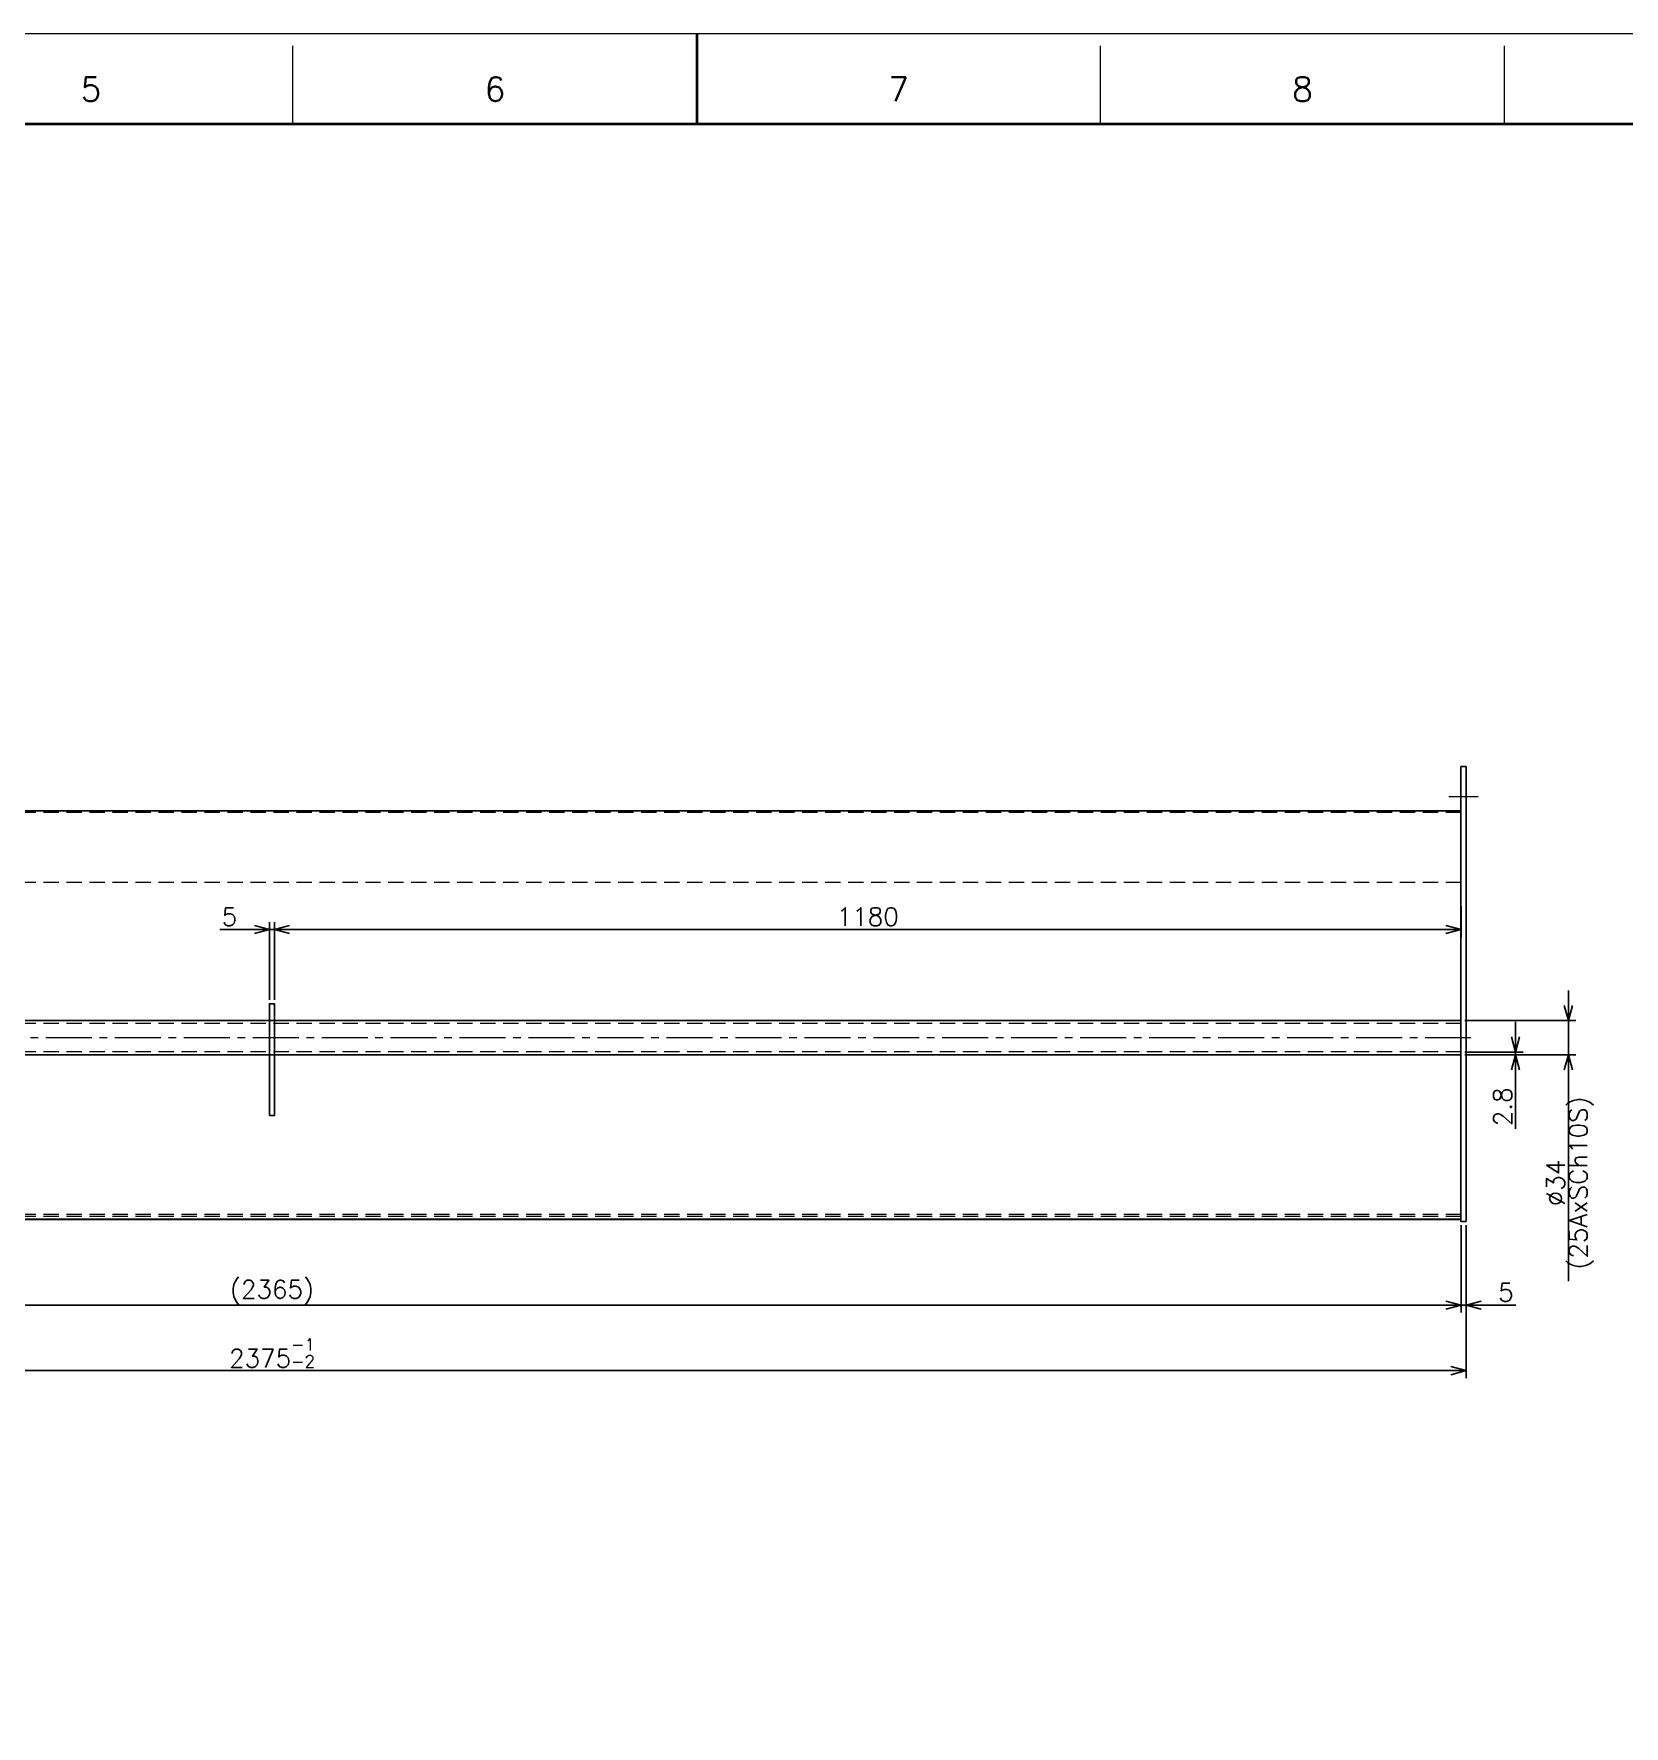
# Model space of a CAD drawing. Header units: millimetres. Extents: x 0 to 4969, y -29 to 3498.
# Drawn here: x 1903 to 3485, y 1814 to 3498 of the extents above; entities that cross this region are included whole.
import ezdxf
from ezdxf.enums import TextEntityAlignment as Align

# ---------------------------------------------------------------- set-up
doc = ezdxf.new("R2010")
doc.units = ezdxf.units.MM
doc.header["$LTSCALE"] = 2.4
doc.header["$PDMODE"] = 99
doc.header["$PDSIZE"] = 1
doc.linetypes.add('CENTER2', pattern=[28.575, 19.05, -3.175, 3.175, -3.175])
doc.linetypes.add('HIDDEN', pattern=[9.525, 6.35, -3.175])
for name, color, linetype, lineweight in [('04_HIDDEN', 2, 'HIDDEN', 13), ('05_CENTER', 4, 'CENTER2', 13), ('08_DIM', 3, 'Continuous', 13), ('90_FRAME', 5, 'Continuous', 35)]:
    doc.layers.add(name, color=color, linetype=linetype, lineweight=lineweight)
doc.layers.add('91_BLANK', color=5, linetype='Continuous', lineweight=0, plot=False)
doc.styles.add('KSS_TXT', font='txt.shx', dxfattribs={"bigfont": 'extfont2.shx'})
doc.dimstyles.new('KSS_DIM', dxfattribs={"dimscale": 6, "dimtxt": 3, "dimasz": 2.5, "dimexe": 1.25, "dimexo": 0.625, "dimtad": 1, "dimdsep": 46, "dimtxsty": 'KSS_TXT', "dimblk": 'OPEN30', "dimcen": 0, "dimazin": 2, "dimtfac": 0.75, "dimtmove": 0, "dimatfit": 3, "dimldrblk": 'OPEN30', "dimfxl": 1.25, "dimtolj": 1, "dimarcsym": 0})

# ---------------------------------------------------------------- blocks, each defined once
blk = doc.blocks.new('_Open30')
at = {"color": 0, "linetype": 'ByBlock', "lineweight": -2}
for p, q in [((-1, 0.27), (0, 0)), ((0, 0), (-1, -0.27)), ((0, 0), (-1, 0))]:
    blk.add_line(p, q, dxfattribs=at)
blk = doc.blocks.new('*D170')
at = {"layer": '08_DIM', "color": 0, "lineweight": -2, "transparency": 16777216}
for p, q in [((3322.3, 2312.2), (3322.3, 2225.3)), ((3327.3, 2312.2), (3327.3, 2225.3)), ((3307.3, 2232.8), (3292.3, 2232.8)), ((3322.3, 2232.8), (3327.3, 2232.8)), ((3342.3, 2232.8), (3376.8, 2232.8))]:
    blk.add_line(p, q, dxfattribs=at)
at = {"layer": 'Defpoints', "color": 0, "transparency": 16777216}
for p in [(3322.3, 2315.9), (3327.3, 2315.9), (3327.3, 2232.8)]:
    blk.add_point(p, dxfattribs=at)
at = {"layer": '08_DIM', "color": 0, "lineweight": -2, "transparency": 16777216, "xscale": 15, "yscale": 15, "zscale": 15}
blk.add_blockref('_Open30', (3322.3, 2232.8), dxfattribs=at)
at = {"layer": '08_DIM', "color": 0, "lineweight": -2, "transparency": 16777216, "xscale": 15, "yscale": 15, "zscale": 15, "rotation": 180}
blk.add_blockref('_Open30', (3327.3, 2232.8), dxfattribs=at)
at = {"layer": '08_DIM', "color": 0, "transparency": 16777216, "insert": (3367, 2245.5), "char_height": 18, "attachment_point": 5, "style": 'KSS_TXT'}
blk.add_mtext('\\A1;5', dxfattribs=at)
blk = doc.blocks.new('*D171')
at = {"layer": '08_DIM', "color": 0, "lineweight": -2, "transparency": 16777216}
for p, q in [((957.3, 2312.2), (957.3, 2225.3)), ((3322.3, 2312.2), (3322.3, 2225.3)), ((3307.3, 2232.8), (972.3, 2232.8))]:
    blk.add_line(p, q, dxfattribs=at)
at = {"layer": 'Defpoints', "color": 0, "transparency": 16777216}
for p in [(957.3, 2315.9), (3322.3, 2315.9), (957.3, 2232.8)]:
    blk.add_point(p, dxfattribs=at)
at = {"layer": '08_DIM', "color": 0, "lineweight": -2, "transparency": 16777216, "xscale": 15, "yscale": 15, "zscale": 15, "rotation": 180}
blk.add_blockref('_Open30', (957.3, 2232.8), dxfattribs=at)
at = {"layer": '08_DIM', "color": 0, "lineweight": -2, "transparency": 16777216, "xscale": 15, "yscale": 15, "zscale": 15}
blk.add_blockref('_Open30', (3322.3, 2232.8), dxfattribs=at)
at = {"layer": '08_DIM', "color": 0, "transparency": 16777216, "insert": (2139.8, 2245.5), "char_height": 18, "attachment_point": 5, "style": 'KSS_TXT'}
blk.add_mtext('\\A1;(2365)', dxfattribs=at)
blk = doc.blocks.new('*D172')
at = {"layer": '08_DIM', "color": 0, "lineweight": -2, "transparency": 16777216}
for p, q in [((952.3, 2312.2), (952.3, 2160.1)), ((3327.3, 2312.2), (3327.3, 2160.1)), ((3312.3, 2167.6), (967.3, 2167.6))]:
    blk.add_line(p, q, dxfattribs=at)
at = {"layer": 'Defpoints', "color": 0, "transparency": 16777216}
for p in [(952.3, 2315.9), (3327.3, 2315.9), (952.3, 2167.6)]:
    blk.add_point(p, dxfattribs=at)
at = {"layer": '08_DIM', "color": 0, "lineweight": -2, "transparency": 16777216, "xscale": 15, "yscale": 15, "zscale": 15, "rotation": 180}
blk.add_blockref('_Open30', (952.3, 2167.6), dxfattribs=at)
at = {"layer": '08_DIM', "color": 0, "lineweight": -2, "transparency": 16777216, "xscale": 15, "yscale": 15, "zscale": 15}
blk.add_blockref('_Open30', (3327.3, 2167.6), dxfattribs=at)
at = {"layer": '08_DIM', "color": 0, "transparency": 16777216, "insert": (2139.8, 2185.3), "char_height": 18, "attachment_point": 5, "style": 'KSS_TXT'}
blk.add_mtext('2375{\\H12.000000;\\S-1^ -2;}', dxfattribs=at)
blk = doc.blocks.new('*D174')
at = {"layer": '08_DIM', "color": 0, "lineweight": -2, "transparency": 16777216}
for p, q in [((2137.3, 2536.4), (2137.3, 2613.9)), ((2142.3, 2536.4), (2142.3, 2613.9)), ((2122.3, 2606.4), (2087.8, 2606.4)), ((2142.3, 2606.4), (2137.3, 2606.4)), ((2157.3, 2606.4), (2172.3, 2606.4))]:
    blk.add_line(p, q, dxfattribs=at)
at = {"layer": 'Defpoints', "color": 0, "transparency": 16777216}
for p in [(2137.3, 2606.4), (2137.3, 2532.6), (2142.3, 2532.6)]:
    blk.add_point(p, dxfattribs=at)
at = {"layer": '08_DIM', "color": 0, "lineweight": -2, "transparency": 16777216, "xscale": 15, "yscale": 15, "zscale": 15}
blk.add_blockref('_Open30', (2137.3, 2606.4), dxfattribs=at)
at = {"layer": '08_DIM', "color": 0, "lineweight": -2, "transparency": 16777216, "xscale": 15, "yscale": 15, "zscale": 15, "rotation": 180}
blk.add_blockref('_Open30', (2142.3, 2606.4), dxfattribs=at)
at = {"layer": '08_DIM', "color": 0, "transparency": 16777216, "insert": (2097.5, 2619.2), "char_height": 18, "attachment_point": 5, "style": 'KSS_TXT'}
blk.add_mtext('\\A1;5', dxfattribs=at)
blk = doc.blocks.new('*D175')
at = {"layer": '08_DIM', "color": 0, "lineweight": -2, "transparency": 16777216}
for p, q in [((3322.3, 2629.4), (3322.3, 2598.9)), ((2142.3, 2536.4), (2142.3, 2613.9)), ((2157.3, 2606.4), (3307.3, 2606.4))]:
    blk.add_line(p, q, dxfattribs=at)
at = {"layer": 'Defpoints', "color": 0, "transparency": 16777216}
for p in [(3322.3, 2633.2), (3322.3, 2606.4), (2142.3, 2532.6)]:
    blk.add_point(p, dxfattribs=at)
at = {"layer": '08_DIM', "color": 0, "lineweight": -2, "transparency": 16777216, "xscale": 15, "yscale": 15, "zscale": 15, "rotation": 180}
blk.add_blockref('_Open30', (2142.3, 2606.4), dxfattribs=at)
at = {"layer": '08_DIM', "color": 0, "lineweight": -2, "transparency": 16777216, "xscale": 15, "yscale": 15, "zscale": 15}
blk.add_blockref('_Open30', (3322.3, 2606.4), dxfattribs=at)
at = {"layer": '08_DIM', "color": 0, "transparency": 16777216, "insert": (2732.3, 2619.2), "char_height": 18, "attachment_point": 5, "style": 'KSS_TXT'}
blk.add_mtext('\\A1;1180', dxfattribs=at)
blk = doc.blocks.new('*D176')
at = {"layer": '08_DIM', "color": 0, "lineweight": -2, "transparency": 16777216}
for p, q in [((3429.1, 2530.8), (3429.1, 2545.8)), ((3326, 2515.8), (3436.6, 2515.8)), ((3429.1, 2515.8), (3429.1, 2481.8)), ((3326, 2481.8), (3436.6, 2481.8)), ((3429.1, 2466.8), (3429.1, 2256.7))]:
    blk.add_line(p, q, dxfattribs=at)
at = {"layer": 'Defpoints', "color": 0, "transparency": 16777216}
for p in [(3322.3, 2515.8), (3322.3, 2481.8), (3429.1, 2481.8)]:
    blk.add_point(p, dxfattribs=at)
at = {"layer": '08_DIM', "color": 0, "lineweight": -2, "transparency": 16777216, "xscale": 15, "yscale": 15, "zscale": 15}
for p, rotation in [((3429.1, 2515.8), 270), ((3429.1, 2481.8), 90)]:
    blk.add_blockref('_Open30', p, dxfattribs=dict(at, rotation=rotation))
at = {"layer": '08_DIM', "color": 0, "transparency": 16777216, "char_height": 18, "attachment_point": 5, "rotation": 90, "style": 'KSS_TXT'}
for s, insert in [('\\A1;(25AxSCh10S)', (3441.9, 2354.3)), ('\\A1;%%C34', (3416.4, 2354.3))]:
    blk.add_mtext(s, dxfattribs=dict(at, insert=insert))
blk = doc.blocks.new('*D177')
at = {"layer": '08_DIM', "color": 0, "lineweight": -2, "transparency": 16777216}
for p, q in [((3376.5, 2499.6), (3376.5, 2514.6)), ((3326, 2484.6), (3384, 2484.6)), ((3326, 2481.8), (3384, 2481.8)), ((3376.5, 2484.6), (3376.5, 2481.8)), ((3376.5, 2466.8), (3376.5, 2408.3))]:
    blk.add_line(p, q, dxfattribs=at)
at = {"layer": 'Defpoints', "color": 0, "transparency": 16777216}
for p in [(3322.3, 2484.6), (3322.3, 2481.8), (3376.5, 2481.8)]:
    blk.add_point(p, dxfattribs=at)
at = {"layer": '08_DIM', "color": 0, "lineweight": -2, "transparency": 16777216, "xscale": 15, "yscale": 15, "zscale": 15}
for p, rotation in [((3376.5, 2484.6), 270), ((3376.5, 2481.8), 90)]:
    blk.add_blockref('_Open30', p, dxfattribs=dict(at, rotation=rotation))
at = {"layer": '08_DIM', "color": 0, "transparency": 16777216, "insert": (3363.7, 2430.1), "char_height": 18, "attachment_point": 5, "rotation": 90, "style": 'KSS_TXT'}
blk.add_mtext('\\A1;2.8', dxfattribs=at)

msp = doc.modelspace()

# ---------------------------------------------------------------- linework, layer by layer
at = {"color": 0}
for p, q in [((3322.286, 2724.529), (957.286, 2724.529)), ((3322.286, 2515.846), (957.286, 2515.846)), ((3322.286, 2481.846), (957.286, 2481.846)), ((3322.286, 2318.33), (957.286, 2318.33)), ((3322.286, 2317.938), (957.286, 2317.938))]:
    msp.add_line(p, q, dxfattribs=at)
msp.add_lwpolyline([(3327.286, 2315.944), (3327.286, 2768.558), (3322.286, 2768.558), (3322.286, 2315.944)], close=True, dxfattribs=at)
msp.add_lwpolyline([(2137.286, 2421.304), (2137.286, 2532.61), (2142.286, 2532.61), (2142.286, 2421.304)], close=True)
at = {"color": 3}
for points in [[(3322.286, 2515.846), (3322.286, 2517.346), (3322.286, 2517.346), (3320.786, 2515.846)], [(3322.286, 2481.846), (3322.286, 2480.346), (3322.286, 2480.346), (3320.786, 2481.846)]]:
    msp.add_lwpolyline(points, close=True, dxfattribs=at)
at = {"layer": '04_HIDDEN'}
for p, q in [((3322.286, 2722.866), (957.286, 2722.866)), ((3322.286, 2653.095), (957.286, 2653.095)), ((3322.286, 2513.054), (957.286, 2513.054)), ((3322.286, 2484.654), (957.286, 2484.654)), ((3322.286, 2322.938), (957.286, 2322.938)), ((3322.286, 2320.938), (957.286, 2320.938))]:
    msp.add_line(p, q, dxfattribs=at)
at = {"layer": '05_CENTER'}
for p, q in [((3339.318, 2738.558), (3310.334, 2738.558)), ((3332.225, 2498.846), (936.509, 2498.846))]:
    msp.add_line(p, q, dxfattribs=at)
at = {"layer": '90_FRAME', "color": 4, "lineweight": 13}
for p, q in [((2160.654, 3407.747), (2160.654, 3485.519)), ((2963.855, 3407.747), (2963.855, 3485.519)), ((3365.455, 3407.747), (3365.455, 3485.519))]:
    msp.add_line(p, q, dxfattribs=at)
at = {"layer": '90_FRAME'}
msp.add_line((2562.255, 3497.519), (2562.255, 3407.747), dxfattribs=at)
msp.add_lwpolyline([(233.075, 77.424), (4891.434, 77.424), (4891.434, 3407.747), (233.075, 3407.747)], close=True, dxfattribs=at)
at = {"layer": '91_BLANK'}
msp.add_lwpolyline([(0, 0), (4969.205, 0), (4969.205, 3497.519), (0, 3497.519)], close=True, dxfattribs=at)

# ---------------------------------------------------------------- texts
at = {"layer": '90_FRAME', "color": 0, "lineweight": 13, "style": 'KSS_TXT'}
for s, p in [('5', (1959.854, 3423.237)), ('6', (2361.454, 3423.237)), ('7', (2763.055, 3423.237)), ('8', (3164.655, 3423.237))]:
    msp.add_text(s, height=24, dxfattribs=at).set_placement(p, align=Align.BOTTOM_CENTER)

# ---------------------------------------------------------------- dimensions: what is measured, and where the dimension line sits
at = {"layer": '08_DIM'}
for base, p1, p2, picture, middle in [((2137.286, 2606.429), (2142.286, 2532.61), (2137.286, 2532.61), '*D174', (2097.536, 2619.191)), ((3322.286, 2606.429), (2142.286, 2532.61), (3322.286, 2633.189), '*D175', (2732.286, 2619.179)), ((3327.286, 2232.767), (3322.286, 2315.944), (3327.286, 2315.944), '*D170', (3367.036, 2245.53))]:
    dim = msp.add_linear_dim(base=base, p1=p1, p2=p2, dimstyle='KSS_DIM', dxfattribs=at)
    dim.commit()
    dim.dimension.update_dxf_attribs({"geometry": picture, "text_midpoint": middle})
dim = msp.add_linear_dim(base=(3429.115, 2481.846), p1=(3322.286, 2515.846), p2=(3322.286, 2481.846), angle=270, text='%%C<>', dimstyle='KSS_DIM', override={"dimpost": '\\X(25AxSCh10S)'}, dxfattribs=at)
dim.commit()
dim.dimension.update_dxf_attribs({"geometry": '*D176', "text_midpoint": (3416.365, 2354.283)})
dim = msp.add_linear_dim(base=(3376.491, 2481.846), p1=(3322.286, 2484.646), p2=(3322.286, 2481.846), angle=270, dimstyle='KSS_DIM', dxfattribs=at)
dim.commit()
dim.dimension.update_dxf_attribs({"geometry": '*D177', "text_midpoint": (3363.741, 2430.096)})
dim = msp.add_linear_dim(base=(952.286, 2167.577), p1=(3327.286, 2315.944), p2=(952.286, 2315.944), dimstyle='KSS_DIM', override={"dimpost": '', "dimtol": 1, "dimlim": 0, "dimtp": -1, "dimtm": 2, "dimtfac": 0.666667, "dimtdec": 2, "dimtolj": 0, "dimtzin": 8}, dxfattribs=at)
dim.commit()
dim.dimension.update_dxf_attribs({"geometry": '*D172', "text_midpoint": (2139.786, 2185.327)})
dim = msp.add_linear_dim(base=(957.286, 2232.767), p1=(3322.286, 2315.944), p2=(957.286, 2315.944), text='(<>)', dimstyle='KSS_DIM', dxfattribs=at)
dim.commit()
dim.dimension.update_dxf_attribs({"geometry": '*D171', "text_midpoint": (2139.786, 2245.53)})

doc.saveas('drawing.dxf')
